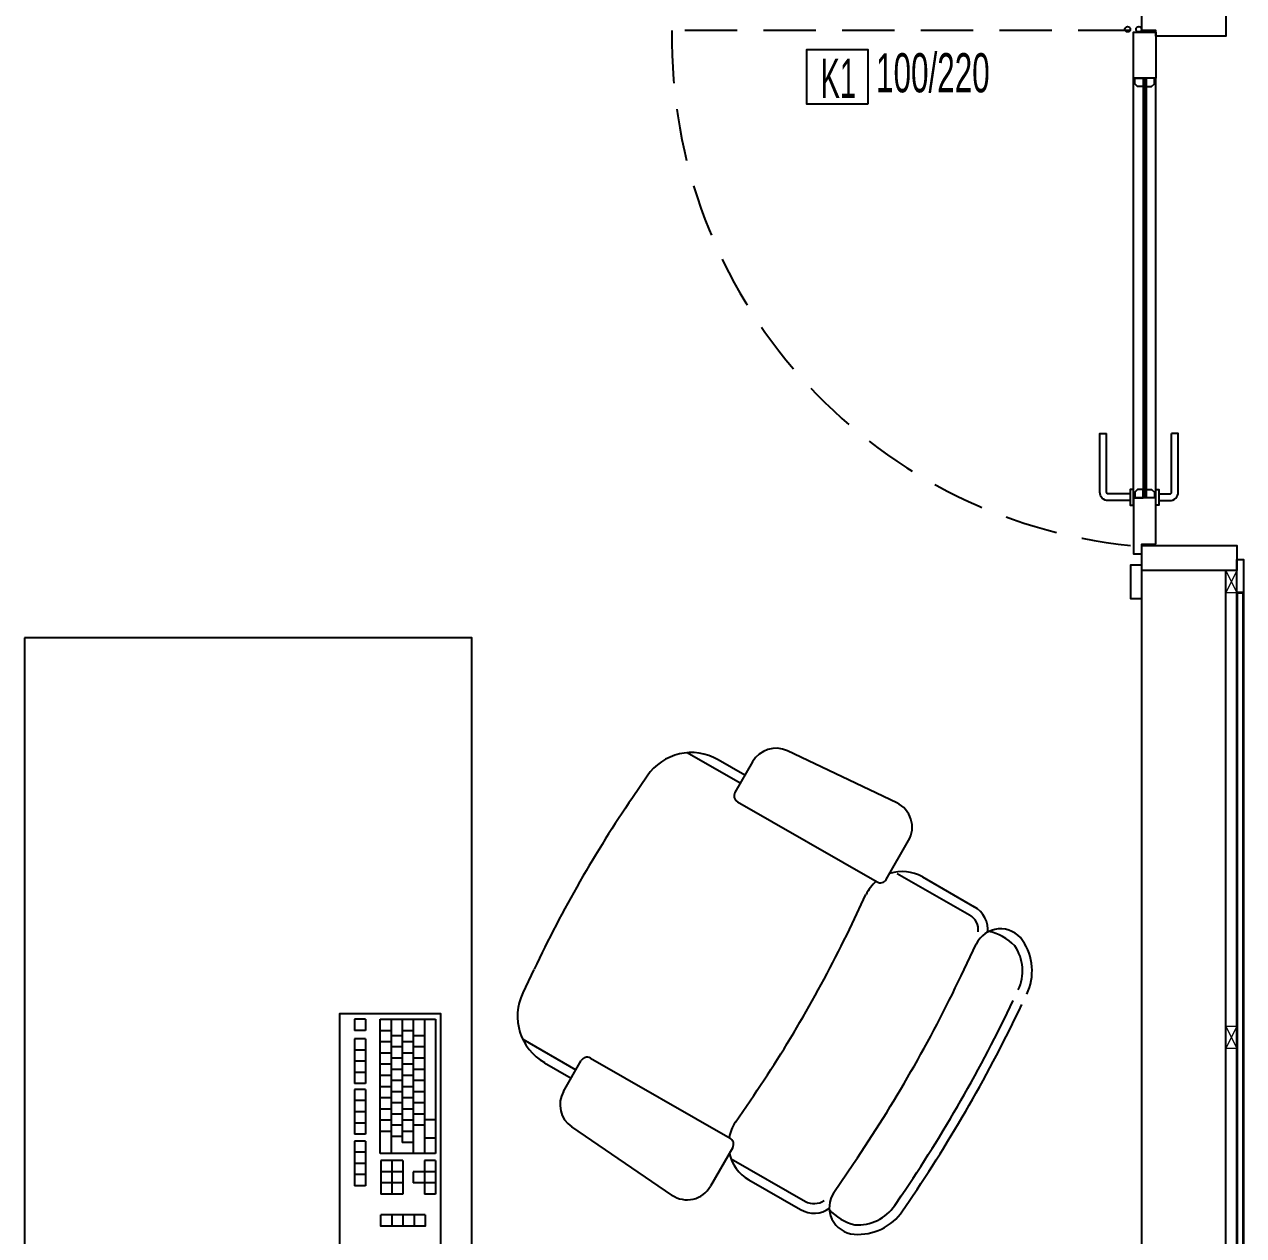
# Model space of a CAD drawing. Header units: centimetres. Extents: x 681015 to 688218, y 3995806 to 4004619.
# Drawn here: x 683309.3 to 683527.2, y 4002753.9 to 4002970.3 of the extents above; entities that cross this region are included whole.
import ezdxf
from ezdxf.enums import TextEntityAlignment as Align

# ---------------------------------------------------------------- set-up
doc = ezdxf.new("R2010")
doc.units = ezdxf.units.CM
doc.header["$LTSCALE"] = 100
doc.header["$MEASUREMENT"] = 0
doc.linetypes.add('HIDDEN2', pattern=[0.1875, 0.125, -0.0625])
for name, color, linetype in [('A-TEFRİŞ 2', 35, 'Continuous'), ('DUV', 4, 'Continuous'), ('kapi', 2, 'Continuous'), ('NOTASYON', 7, 'Continuous')]:
    doc.layers.add(name, color=color, linetype=linetype)
doc.layers.add('no3_alçıpan kesit', color=14, linetype='Continuous', lineweight=20)
doc.layers.add('no3_kutuprofil kesit', color=74, linetype='Continuous', lineweight=18)
doc.styles.add('SIMPLEX', font='turkce.shx', dxfattribs={"width": 0.65, "height": 10})

# ---------------------------------------------------------------- blocks, each defined once
blk = doc.blocks.new('NOT-1')
at = {"layer": 'NOTASYON'}
blk.add_lwpolyline([(15.71, 13.8), (15.71, 0), (0, 0), (0, 13.8)], close=True, dxfattribs=at)
at = {"layer": 'NOTASYON', "style": 'SIMPLEX', "width": 0.55}
for tag, p in [('ISIM', (1.77, -1.37)), ('BOYUT', (17.74, -1.37))]:
    blk.add_attdef(tag, text='', height=10, dxfattribs=at).set_placement(p, align=Align.BOTTOM_LEFT)

msp = doc.modelspace()

# ---------------------------------------------------------------- linework, layer by layer
at = {"layer": 'A-TEFRİŞ 2'}
for p, q in [((683437.25, 4002834.7), (683427.74, 4002840.15)), ((683438.09, 4002836.17), (683433.31, 4002838.91)), ((683465.25, 4002831.2), (683445.69, 4002840.51)), ((683439.46, 4002838.56), (683436.3, 4002833.05)), ((683420.6, 4002835.99), (683417.97, 4002832.12)), ((683436.74, 4002831.41), (683461.73, 4002817.08)), ((683463.36, 4002817.53), (683467.35, 4002824.48)), ((683465.3, 4002818.61), (683478.25, 4002811.18)), ((683469.82, 4002817.98), (683479.1, 4002812.65)), ((683457.25, 4002809.59), (683459.73, 4002814.82)), ((683476.75, 4002800.31), (683479.44, 4002805.96)), ((683400.38, 4002801.46), (683398.37, 4002797.24)), ((683398.38, 4002788.97), (683407.89, 4002783.51)), ((683402.27, 4002784.78), (683407.05, 4002782.04)), ((683405.67, 4002779.65), (683408.84, 4002785.17)), ((683410.47, 4002785.61), (683435.46, 4002771.28)), ((683436.4, 4002774.14), (683439.66, 4002778.93)), ((683425.05, 4002761.11), (683407.14, 4002773.3)), ((683435.9, 4002769.64), (683431.91, 4002762.69)), ((683435.65, 4002767.59), (683448.89, 4002760)), ((683454, 4002761.61), (683457.52, 4002766.78)), ((683438.77, 4002763.85), (683448.05, 4002758.53)), ((683464.86, 4002759.25), (683466.04, 4002760.98)), ((683466.26, 4002758.3), (683467.44, 4002760.03))]:
    msp.add_line(p, q, dxfattribs=at)
for points in [[(683309.28, 4002860.71), (683309.28, 4002700.71), (683389.28, 4002700.71), (683389.28, 4002860.71), (683309.28, 4002860.71)], [(683370.26, 4002792.53), (683368.29, 4002792.53)], [(683368.29, 4002792.53), (683368.29, 4002790.53)], [(683370.26, 4002792.53), (683370.26, 4002790.53)], [(683372.89, 4002792.55), (683374.86, 4002792.55)], [(683372.89, 4002790.55), (683372.89, 4002792.55)], [(683374.86, 4002792.55), (683374.86, 4002790.55)], [(683374.86, 4002792.55), (683376.84, 4002792.55)], [(683376.84, 4002792.55), (683376.84, 4002789.65)], [(683376.84, 4002792.55), (683378.81, 4002792.55)], [(683378.81, 4002792.55), (683380.78, 4002792.55)], [(683378.81, 4002792.55), (683378.81, 4002790.55)], [(683380.78, 4002792.55), (683382.76, 4002792.55)], [(683380.78, 4002792.55), (683380.78, 4002789.65)], [(683382.76, 4002792.55), (683382.76, 4002774.63)], [(683370.26, 4002790.53), (683368.29, 4002790.53)], [(683368.29, 4002789.03), (683368.29, 4002787.03)], [(683370.26, 4002789.03), (683368.29, 4002789.03)], [(683370.26, 4002789.03), (683370.26, 4002787.03)], [(683372.89, 4002790.55), (683374.86, 4002790.55)], [(683372.89, 4002788.55), (683372.89, 4002790.55)], [(683372.89, 4002788.55), (683374.86, 4002788.55)], [(683372.89, 4002786.55), (683372.89, 4002788.55)], [(683374.86, 4002790.55), (683374.86, 4002788.55)], [(683374.86, 4002788.55), (683374.86, 4002786.55)], [(683374.9, 4002789.65), (683376.84, 4002789.65)], [(683376.84, 4002789.65), (683376.84, 4002787.65)], [(683376.84, 4002789.65), (683376.88, 4002789.65)], [(683376.88, 4002790.55), (683378.81, 4002790.55)], [(683376.88, 4002788.55), (683378.81, 4002788.55)], [(683378.81, 4002790.55), (683378.85, 4002790.55)], [(683378.81, 4002790.55), (683378.81, 4002789.65)], [(683378.81, 4002789.65), (683380.78, 4002789.65)], [(683378.81, 4002789.65), (683378.81, 4002788.55)], [(683378.81, 4002788.55), (683378.81, 4002787.65)], [(683378.81, 4002788.55), (683378.85, 4002788.55)], [(683380.78, 4002789.65), (683380.78, 4002787.65)], [(683380.78, 4002789.65), (683380.79, 4002789.65)], [(683368.29, 4002787.03), (683368.29, 4002785.03)], [(683370.26, 4002787.03), (683368.29, 4002787.03)], [(683370.26, 4002787.03), (683370.26, 4002785.03)], [(683372.89, 4002786.55), (683374.86, 4002786.55)], [(683372.89, 4002784.55), (683372.89, 4002786.55)], [(683374.86, 4002786.55), (683374.86, 4002784.55)], [(683374.9, 4002787.65), (683376.84, 4002787.65)], [(683376.84, 4002787.65), (683376.84, 4002785.65)], [(683376.88, 4002786.55), (683378.81, 4002786.55)], [(683378.81, 4002787.65), (683380.78, 4002787.65)], [(683378.81, 4002787.65), (683378.81, 4002786.55)], [(683378.81, 4002786.55), (683378.81, 4002785.65)], [(683380.78, 4002787.65), (683380.78, 4002785.65)], [(683380.78, 4002787.65), (683380.79, 4002787.65)], [(683370.26, 4002785.03), (683368.29, 4002785.03)], [(683368.29, 4002785.03), (683368.29, 4002783.03)], [(683370.26, 4002785.03), (683370.26, 4002783.03)], [(683372.89, 4002784.55), (683374.86, 4002784.55)], [(683372.89, 4002782.55), (683372.89, 4002784.55)], [(683374.86, 4002784.55), (683374.86, 4002782.55)], [(683374.9, 4002785.65), (683376.84, 4002785.65)], [(683376.84, 4002785.65), (683376.84, 4002783.65)], [(683376.88, 4002784.55), (683378.81, 4002784.55)], [(683378.81, 4002785.65), (683380.78, 4002785.65)], [(683378.81, 4002785.65), (683378.81, 4002784.55)], [(683378.81, 4002784.55), (683378.81, 4002783.65)], [(683380.78, 4002785.65), (683380.78, 4002783.65)], [(683380.78, 4002785.65), (683380.79, 4002785.65)], [(683370.26, 4002783.03), (683368.29, 4002783.03)], [(683368.29, 4002783.03), (683368.29, 4002781.03)], [(683370.26, 4002783.03), (683370.26, 4002781.03)], [(683372.89, 4002782.55), (683374.86, 4002782.55)], [(683372.89, 4002780.55), (683372.89, 4002782.55)], [(683374.86, 4002782.55), (683374.86, 4002780.55)], [(683374.9, 4002783.65), (683376.84, 4002783.65)], [(683376.84, 4002783.65), (683376.84, 4002781.65)], [(683376.88, 4002782.55), (683378.81, 4002782.55)], [(683378.81, 4002783.65), (683380.78, 4002783.65)], [(683378.81, 4002783.65), (683378.81, 4002782.55)], [(683378.81, 4002782.55), (683378.81, 4002781.65)], [(683380.78, 4002783.65), (683380.78, 4002781.65)], [(683380.78, 4002783.65), (683380.79, 4002783.65)], [(683370.26, 4002781.03), (683368.29, 4002781.03)], [(683368.29, 4002780), (683368.29, 4002778)], [(683370.26, 4002780), (683368.29, 4002780)], [(683370.26, 4002780), (683370.26, 4002778)], [(683372.89, 4002780.55), (683374.86, 4002780.55)], [(683372.89, 4002778.55), (683372.89, 4002780.55)], [(683374.86, 4002780.55), (683374.86, 4002778.55)], [(683374.9, 4002781.65), (683376.84, 4002781.65)], [(683376.84, 4002781.65), (683376.84, 4002779.65)], [(683376.88, 4002780.55), (683378.81, 4002780.55)], [(683378.81, 4002781.65), (683380.78, 4002781.65)], [(683378.81, 4002781.65), (683378.81, 4002780.55)], [(683378.81, 4002780.55), (683378.81, 4002779.65)], [(683380.78, 4002781.65), (683380.79, 4002781.65)], [(683380.78, 4002781.65), (683380.78, 4002779.65)], [(683370.26, 4002778), (683368.29, 4002778)], [(683368.29, 4002778), (683368.29, 4002776)], [(683370.26, 4002778), (683370.26, 4002776)], [(683372.89, 4002778.55), (683374.86, 4002778.55)], [(683372.89, 4002776.55), (683372.89, 4002778.55)], [(683374.86, 4002778.55), (683374.86, 4002776.55)], [(683374.9, 4002779.65), (683376.84, 4002779.65)], [(683374.9, 4002777.65), (683376.84, 4002777.65)], [(683376.84, 4002779.65), (683376.84, 4002777.65)], [(683376.84, 4002777.65), (683376.84, 4002775.65)], [(683376.88, 4002778.55), (683378.81, 4002778.55)], [(683378.81, 4002779.65), (683380.78, 4002779.65)], [(683378.81, 4002779.65), (683378.81, 4002778.55)], [(683378.81, 4002778.55), (683378.81, 4002777.65)], [(683378.81, 4002777.65), (683380.78, 4002777.65)], [(683378.81, 4002777.65), (683378.81, 4002776.55)], [(683380.78, 4002779.65), (683380.78, 4002777.65)], [(683380.78, 4002779.65), (683380.79, 4002779.65)], [(683380.78, 4002777.65), (683380.78, 4002775.65)], [(683380.78, 4002777.65), (683380.79, 4002777.65)], [(683370.26, 4002776), (683368.29, 4002776)], [(683368.29, 4002776), (683368.29, 4002774)], [(683370.26, 4002776), (683370.26, 4002774)], [(683372.89, 4002776.55), (683374.86, 4002776.55)], [(683372.89, 4002774.55), (683372.89, 4002776.55)], [(683374.86, 4002776.55), (683374.86, 4002774.55)], [(683374.9, 4002775.65), (683376.84, 4002775.65)], [(683376.84, 4002775.65), (683376.84, 4002773.65)], [(683376.88, 4002776.55), (683378.81, 4002776.55)], [(683378.81, 4002776.55), (683378.81, 4002775.65)], [(683378.81, 4002775.65), (683380.78, 4002775.65)], [(683378.81, 4002775.65), (683378.81, 4002774.55)], [(683380.78, 4002775.65), (683380.78, 4002774.63)], [(683380.78, 4002775.65), (683380.79, 4002775.65)], [(683368.29, 4002774), (683368.29, 4002772)], [(683370.26, 4002774), (683368.29, 4002774)], [(683370.26, 4002774), (683370.26, 4002772)], [(683372.89, 4002774.55), (683374.86, 4002774.55)], [(683372.89, 4002772.55), (683372.89, 4002774.55)], [(683374.86, 4002774.55), (683374.86, 4002772.55)], [(683374.9, 4002773.65), (683376.84, 4002773.65)], [(683376.84, 4002773.65), (683376.84, 4002771.65)], [(683376.88, 4002774.55), (683378.81, 4002774.55)], [(683378.81, 4002774.55), (683378.81, 4002773.65)], [(683378.81, 4002773.65), (683380.78, 4002773.65)], [(683378.81, 4002773.65), (683378.81, 4002772.55)], [(683380.77, 4002774.63), (683380.78, 4002774.63)], [(683380.78, 4002774.63), (683382.75, 4002774.63)], [(683380.78, 4002774.63), (683380.78, 4002773.65)], [(683380.78, 4002773.65), (683380.78, 4002771.38)], [(683380.78, 4002773.65), (683380.79, 4002773.65)], [(683382.76, 4002774.63), (683382.76, 4002771.38)], [(683370.26, 4002772), (683368.29, 4002772)], [(683372.89, 4002768.55), (683372.89, 4002772.55)], [(683372.89, 4002772.55), (683374.86, 4002772.55)], [(683374.86, 4002772.55), (683374.86, 4002768.55)], [(683374.9, 4002771.65), (683376.84, 4002771.65)], [(683376.84, 4002771.65), (683376.84, 4002770.55)], [(683376.88, 4002772.55), (683378.81, 4002772.55)], [(683378.81, 4002772.55), (683378.81, 4002770.55)], [(683380.77, 4002771.38), (683380.78, 4002771.38)], [(683380.78, 4002771.38), (683380.78, 4002768.55)], [(683380.78, 4002771.38), (683382.75, 4002771.38)], [(683382.76, 4002771.38), (683382.76, 4002768.55)], [(683368.29, 4002770.78), (683368.29, 4002768.78)], [(683370.26, 4002770.78), (683368.29, 4002770.78)], [(683370.26, 4002770.78), (683370.26, 4002768.78)], [(683376.84, 4002770.55), (683378.81, 4002770.55)], [(683376.84, 4002770.55), (683376.84, 4002770.53)], [(683378.81, 4002770.55), (683378.81, 4002768.55)], [(683368.29, 4002768.78), (683368.29, 4002766.78)], [(683370.26, 4002768.78), (683368.29, 4002768.78)], [(683368.29, 4002766.78), (683368.29, 4002764.78)], [(683370.26, 4002766.78), (683368.29, 4002766.78)], [(683370.26, 4002768.78), (683370.26, 4002766.78)], [(683370.26, 4002766.78), (683370.26, 4002764.78)], [(683374.86, 4002768.55), (683372.89, 4002768.55)], [(683372.98, 4002767.28), (683372.98, 4002765.28)], [(683374.95, 4002767.28), (683372.98, 4002767.28)], [(683378.81, 4002768.55), (683374.86, 4002768.55)], [(683374.95, 4002767.28), (683374.95, 4002765.28)], [(683376.92, 4002767.28), (683374.95, 4002767.28)], [(683376.92, 4002767.28), (683376.92, 4002765.28)], [(683380.78, 4002768.55), (683378.81, 4002768.55)], [(683382.76, 4002768.55), (683380.78, 4002768.55)], [(683380.78, 4002767.28), (683380.78, 4002765.28)], [(683382.76, 4002767.28), (683380.78, 4002767.28)], [(683382.76, 4002767.28), (683382.76, 4002765.28)], [(683368.29, 4002764.78), (683368.29, 4002762.78)], [(683370.26, 4002764.78), (683368.29, 4002764.78)], [(683370.26, 4002764.78), (683370.26, 4002762.78)], [(683374.95, 4002765.28), (683372.98, 4002765.28)], [(683372.98, 4002765.28), (683372.98, 4002763.28)], [(683374.95, 4002765.28), (683374.95, 4002763.28)], [(683376.92, 4002765.28), (683374.95, 4002765.28)], [(683376.92, 4002765.28), (683376.92, 4002763.28)], [(683380.78, 4002765.28), (683378.81, 4002765.28)], [(683378.81, 4002765.28), (683378.81, 4002763.28)], [(683382.76, 4002765.28), (683380.78, 4002765.28)], [(683380.78, 4002765.28), (683380.78, 4002763.28)], [(683382.76, 4002765.28), (683382.76, 4002763.28)], [(683370.26, 4002762.78), (683368.29, 4002762.78)], [(683374.95, 4002763.28), (683372.98, 4002763.28)], [(683372.98, 4002763.28), (683372.98, 4002761.28)], [(683374.95, 4002763.28), (683374.95, 4002761.28)], [(683376.92, 4002763.28), (683374.95, 4002763.28)], [(683376.92, 4002763.28), (683376.92, 4002761.28)], [(683380.78, 4002763.28), (683378.81, 4002763.28)], [(683382.76, 4002763.28), (683380.78, 4002763.28)], [(683380.78, 4002763.28), (683380.78, 4002761.28)], [(683382.76, 4002763.28), (683382.76, 4002761.28)], [(683374.95, 4002761.28), (683372.98, 4002761.28)], [(683376.92, 4002761.28), (683374.95, 4002761.28)], [(683382.76, 4002761.28), (683380.78, 4002761.28)], [(683380.91, 4002757.6), (683380.91, 4002755.59), (683372.98, 4002755.59), (683372.98, 4002757.6)], [(683374.95, 4002757.6), (683372.98, 4002757.6)], [(683374.95, 4002757.6), (683374.95, 4002755.6)], [(683376.92, 4002757.6), (683374.95, 4002757.6)], [(683376.92, 4002757.6), (683376.92, 4002755.6)], [(683378.94, 4002757.6), (683376.97, 4002757.6)], [(683380.91, 4002757.6), (683378.94, 4002757.6)], [(683378.94, 4002757.6), (683378.94, 4002755.6)]]:
    msp.add_lwpolyline(points, dxfattribs=at)
msp.add_lwpolyline([(683365.66, 4002748.55), (683365.66, 4002793.55), (683383.66, 4002793.55), (683383.66, 4002748.55)], close=True, dxfattribs=at)
for centre, radius, start, end in [((683443.63, 4002836.17), 4.8, 64.5627, 150.164), ((683428.53, 4002830.59), 9.6, 60.164, 145.7653), ((683608.45, 4002702.5), 230.4, 145.7653, 154.5627), ((683437.34, 4002832.45), 1.2, 150.164, 240.164), ((683463.19, 4002826.87), 4.8, 330.164, 64.5627), ((683466.24, 4002811.73), 7.2, 130.6149, 154.5627), ((683462.32, 4002818.12), 1.2, 240.164, 330.164), ((683466.24, 4002811.73), 7.2, 60.164, 108.571), ((683476.71, 4002808.49), 4.8, 353.8963, 60.164), ((683476.71, 4002808.49), 3.1, 353.8963, 60.164), ((683249.18, 4002908.55), 230.4, 325.7653, 334.5627), ((683483.77, 4002803.9), 4.8, 34.5627, 154.5627), ((683479.93, 4002799.58), 8.82, 43.5495, 79.1335), ((683479.82, 4002801.17), 9.6, 334.5627, 34.5627), ((683479.82, 4002801.17), 7.9, 334.5627, 34.5627), ((683249.18, 4002908.55), 252, 325.7653, 334.5627), ((683407.04, 4002793.11), 9.6, 154.5627, 240.164), ((683249.18, 4002908.55), 262.3, 325.7653, 334.5627), ((683249.18, 4002908.55), 264, 325.7653, 334.5627), ((683409.88, 4002784.57), 1.2, 60.164, 150.164), ((683409.84, 4002777.27), 4.8, 150.164, 235.7653), ((683442.35, 4002770.09), 7.2, 145.7653, 169.6848), ((683434.86, 4002770.24), 1.2, 330.164, 60.164), ((683442.35, 4002770.09), 7.2, 191.3853, 240.164), ((683427.75, 4002765.08), 4.8, 235.7653, 330.164), ((683450.44, 4002762.69), 3.1, 240.164, 305.5982), ((683457.97, 4002758.91), 4.8, 145.7653, 265.7653), ((683450.44, 4002762.69), 4.8, 240.164, 305.5982), ((683459.76, 4002764.4), 8.82, 221.1945, 256.7784), ((683458.33, 4002763.7), 9.6, 265.7653, 325.7653), ((683458.33, 4002763.7), 7.9, 265.7653, 325.7653)]:
    msp.add_arc(centre, radius, start, end, dxfattribs=at)
at = {"layer": 'DUV', "lineweight": -2}
for p, q in [((683509.04, 4002567.71), (683509.04, 4002872.71)), ((683524.04, 4002872.71), (683509.04, 4002872.71)), ((683524.04, 4002707.71), (683524.04, 4002872.71))]:
    msp.add_line(p, q, dxfattribs=at)
at = {"layer": 'kapi'}
for points in [[(683509.04, 4002969.2), (683509.04, 4002972.71), (683524.04, 4002972.71), (683524.04, 4002968.21), (683511.54, 4002968.21), (683511.54, 4002969.2)], [(683511.54, 4002960.7), (683507.54, 4002960.7), (683507.54, 4002968.95), (683511.54, 4002968.95)], [(683507.79, 4002960.7), (683509.29, 4002960.7), (683509.29, 4002959.2), (683508.29, 4002959.2), (683507.79, 4002959.7)], [(683511.29, 4002960.7), (683509.79, 4002960.7), (683509.79, 4002959.2), (683510.79, 4002959.2), (683511.29, 4002959.7)], [(683507.54, 4002887.23), (683506.96, 4002887.23), (683506.96, 4002884.38), (683507.54, 4002884.38)], [(683507.79, 4002885.71), (683509.29, 4002885.71), (683509.29, 4002887.21), (683508.29, 4002887.21), (683507.79, 4002886.71)], [(683511.29, 4002885.71), (683509.79, 4002885.71), (683509.79, 4002887.21), (683510.79, 4002887.21), (683511.29, 4002886.71)], [(683511.54, 4002887.23), (683512.11, 4002887.23), (683512.11, 4002884.38), (683511.54, 4002884.38)], [(683511.54, 4002877.46), (683511.54, 4002885.71), (683507.54, 4002885.71), (683507.54, 4002875.71), (683509.04, 4002875.71), (683509.04, 4002877.46), (683511.54, 4002877.46)], [(683526.04, 4002872.71), (683509.04, 4002872.71), (683509.04, 4002877.21), (683526.04, 4002877.21)], [(683509.04, 4002873.71), (683507.04, 4002873.71), (683507.04, 4002867.71), (683509.04, 4002867.71)], [(683526.04, 4002874.71), (683527.24, 4002874.71), (683527.24, 4002868.71), (683526.04, 4002868.71)]]:
    msp.add_lwpolyline(points, close=True, dxfattribs=at)
at = {"layer": 'kapi', "linetype": 'HIDDEN2', "ltscale": 0.75}
msp.add_lwpolyline([(683507.04, 4002969.2), (683425.04, 4002969.2, 0.389764), (683507.04, 4002877.21)], format="xyb", dxfattribs=at)
msp.add_lwpolyline([(683507.04, 4002969.2), (683425.04, 4002969.2, 0.389764), (683507.04, 4002877.21)], format="xyb", dxfattribs=at)
at = {"layer": 'kapi'}
for points in [[(683507.54, 4002885.71), (683507.54, 4002960.7)], [(683509.29, 4002960.7), (683509.29, 4002885.71)], [(683509.54, 4002885.71), (683509.54, 4002960.7)], [(683509.54, 4002885.71), (683509.54, 4002960.7)], [(683509.79, 4002960.7), (683509.79, 4002885.71)], [(683511.54, 4002885.71), (683511.54, 4002960.7)]]:
    msp.add_lwpolyline(points, dxfattribs=at)
for points in [[(683506.96, 4002885.21), (683503.04, 4002885.21, -0.414214), (683501.54, 4002886.71), (683501.54, 4002897.21), (683502.74, 4002897.21)], [(683506.96, 4002886.41), (683503.04, 4002886.41, -0.414214), (683502.74, 4002886.71), (683502.74, 4002897.21)], [(683512.11, 4002885.21), (683514.04, 4002885.21, 0.414214), (683515.54, 4002886.71), (683515.54, 4002897.21), (683514.34, 4002897.21)], [(683512.11, 4002886.41), (683514.04, 4002886.41, 0.414214), (683514.34, 4002886.71), (683514.34, 4002897.21)]]:
    msp.add_lwpolyline(points, format="xyb", dxfattribs=at)
for centre in [(683506.5, 4002969.44), (683506.5, 4002969.44), (683508.5, 4002969.44)]:
    msp.add_circle(centre, 0.484, dxfattribs=at)
at = {"layer": 'no3_alçıpan kesit', "lineweight": 35}
msp.add_lwpolyline([(683527.24, 4002707.53), (683527.24, 4002868.71), (683526.04, 4002868.71), (683526.04, 4002707.53)], dxfattribs=at)
at = {"layer": 'no3_kutuprofil kesit'}
for points in [[(683524.04, 4002872.71), (683526.04, 4002872.71), (683526.04, 4002868.71), (683524.04, 4002868.71), (683524.04, 4002872.71), (683526.04, 4002868.71), (683526.04, 4002872.71), (683524.04, 4002868.71)], [(683524.04, 4002791.29), (683526.04, 4002791.29), (683526.04, 4002787.29), (683524.04, 4002787.29), (683524.04, 4002791.29), (683526.04, 4002787.29), (683526.04, 4002791.29), (683524.04, 4002787.29)]]:
    msp.add_lwpolyline(points, dxfattribs=at)

# ---------------------------------------------------------------- block references
at = {"layer": 'NOTASYON'}
ref = msp.add_blockref('NOT-1', (683449.12, 4002965.78), dxfattribs=dict(at, xscale=-0.7000000001862645, yscale=0.7000000001862645, zscale=0.7, rotation=180))
ref.add_attrib('BOYUT', '100/220', dxfattribs={"height": 7, "style": 'SIMPLEX', "width": 0.6}).set_placement((683461.54, 4002956.07), align=Align.BOTTOM_LEFT)
ref.add_attrib('ISIM', 'K1', dxfattribs={"height": 7, "style": 'SIMPLEX', "width": 0.55}).set_placement((683451.64, 4002955.07), align=Align.BOTTOM_LEFT)
ref = msp.add_blockref('NOT-1', (683449.12, 4002965.78), dxfattribs=dict(at, xscale=-0.7000000001862645, yscale=0.7000000001862645, zscale=0.7, rotation=180))
ref.add_attrib('BOYUT', '100/220', dxfattribs={"height": 7, "style": 'SIMPLEX', "width": 0.6}).set_placement((683461.54, 4002956.07), align=Align.BOTTOM_LEFT)
ref.add_attrib('ISIM', 'K1', dxfattribs={"height": 7, "style": 'SIMPLEX', "width": 0.55}).set_placement((683451.64, 4002955.07), align=Align.BOTTOM_LEFT)

doc.saveas('drawing.dxf')
